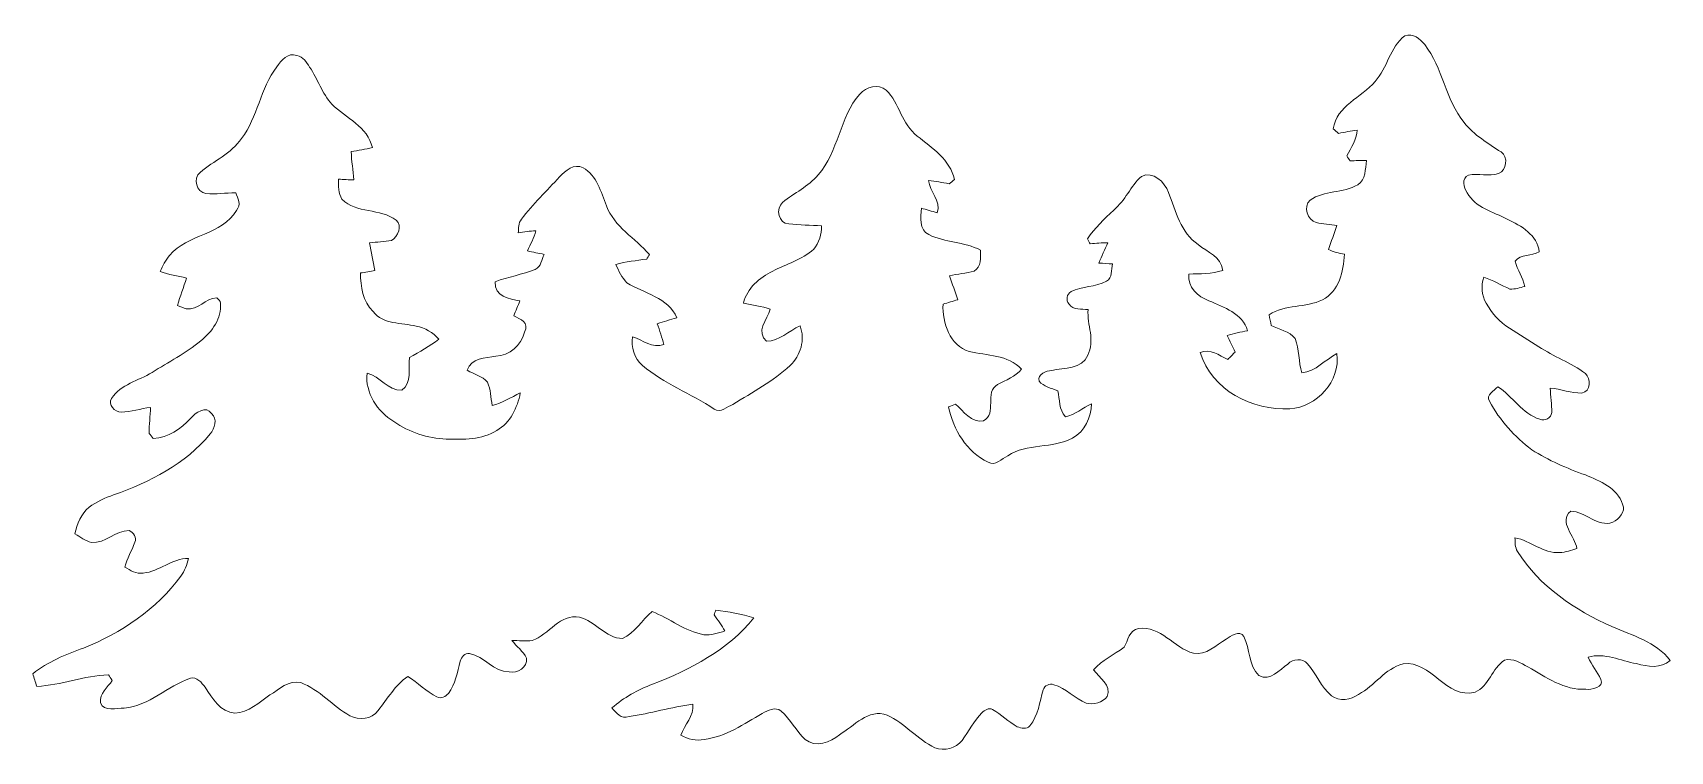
# Model space of a CAD drawing. Header units: centimetres. Extents: x -16.5 to 16.5, y -7.2 to 7.2.
import ezdxf

# ---------------------------------------------------------------- set-up
doc = ezdxf.new("R2010")
doc.units = ezdxf.units.CM
doc.header["$MEASUREMENT"] = 0
doc.layers.add('Layer 1', color=7, linetype='Continuous')

msp = doc.modelspace()

# ---------------------------------------------------------------- linework, layer by layer
at = {"layer": 'Layer 1', "color": 253, "lineweight": 9}
msp.add_open_spline([(11.16542, 7.19001), (11.33476, 7.24998), (11.46599, 7.12263), (11.56724, 7.0115), (11.56724, 7.0115), (11.93765, 6.54301), (11.97928, 5.90237), (12.3624, 5.44164), (12.3624, 5.44164), (12.5589, 5.18588), (12.84535, 5.02147), (13.10817, 4.84439), (13.10817, 4.84439), (13.2574, 4.74244), (13.22071, 4.47962), (13.05949, 4.40941), (13.05949, 4.40941), (12.86158, 4.34802), (12.64638, 4.4207), (12.44918, 4.3773), (12.44918, 4.3773), (12.30348, 4.31133), (12.3557, 4.12684), (12.42484, 4.02242), (12.42484, 4.02242), (12.58923, 3.71656), (12.95048, 3.64001), (13.23305, 3.48831), (13.23305, 3.48831), (13.51281, 3.35567), (13.84301, 3.17046), (13.87828, 2.82685), (13.87828, 2.82685), (13.7213, 2.74959), (13.50716, 2.78558), (13.38933, 2.63917), (13.38933, 2.63917), (13.44049, 2.4649), (13.54703, 2.3125), (13.58583, 2.13259), (13.58583, 2.13259), (13.48952, 2.1026), (13.38933, 2.07649), (13.28773, 2.07614), (13.28773, 2.07614), (13.11064, 2.15657), (12.94342, 2.25641), (12.75963, 2.32062), (12.75963, 2.32062), (12.70248, 2.1467), (12.70777, 1.95514), (12.80937, 1.79674), (12.80937, 1.79674), (13.02068, 1.35753), (13.49023, 1.1755), (13.86805, 0.91515), (13.86805, 0.91515), (14.16933, 0.71301), (14.5214, 0.598), (14.80856, 0.37364), (14.80856, 0.37364), (14.93062, 0.26886), (14.91968, 0.01521), (14.74047, -0.01971), (14.74047, -0.01971), (14.52352, -0.02606), (14.31502, 0.06354), (14.09948, 0.07942), (14.09948, 0.07942), (14.10759, -0.08533), (14.1344, -0.24866), (14.13193, -0.41412), (14.13193, -0.41412), (14.12029, -0.52348), (13.98906, -0.58733), (13.89169, -0.54711), (13.89169, -0.54711), (13.53186, -0.43669), (13.34665, -0.08427), (13.04114, 0.1087), (13.04114, 0.1087), (12.96635, 0.03074), (12.79632, -0.05781), (12.87252, -0.18516), (12.87252, -0.18516), (13.08101, -0.56899), (13.38298, -0.89954), (13.72906, -1.16377), (13.72906, -1.16377), (14.06596, -1.37792), (14.43391, -1.53843), (14.80997, -1.67143), (14.80997, -1.67143), (15.10454, -1.79031), (15.45379, -1.93354), (15.56139, -2.26408), (15.56139, -2.26408), (15.62842, -2.41226), (15.48872, -2.5629), (15.36418, -2.62604), (15.36418, -2.62604), (15.04951, -2.73646), (14.8135, -2.40309), (14.51399, -2.40344), (14.51399, -2.40344), (14.25188, -2.61652), (14.60783, -2.91038), (14.63746, -3.15556), (14.63746, -3.15556), (14.52634, -3.19613), (14.41063, -3.22965), (14.29245, -3.23811), (14.29245, -3.23811), (13.9559, -3.26351), (13.70754, -2.99293), (13.38828, -2.94213), (13.38828, -2.94213), (13.39357, -3.03421), (13.3851, -3.13545), (13.44049, -3.21589), (13.44049, -3.21589), (13.88075, -3.91933), (14.59654, -4.40193), (15.34584, -4.72966), (15.34584, -4.72966), (15.75894, -4.9131), (16.23202, -5.03798), (16.522, -5.41228), (16.522, -5.41228), (16.33573, -5.58091), (16.06163, -5.54457), (15.84079, -5.47684), (15.84079, -5.47684), (15.51941, -5.42569), (15.19168, -5.24683), (14.86359, -5.34949), (14.86359, -5.34949), (14.93591, -5.50683), (15.04422, -5.64265), (15.12359, -5.79646), (15.12359, -5.79646), (15.20014, -5.95521), (14.9211, -6.01518), (14.82161, -5.99613), (14.82161, -5.99613), (14.38135, -6.01765), (14.0134, -5.75165), (13.65074, -5.54493), (13.65074, -5.54493), (13.50893, -5.4712), (13.34524, -5.3569), (13.17661, -5.41087), (13.17661, -5.41087), (12.92684, -5.57033), (12.86299, -5.93228), (12.585, -6.0554), (12.585, -6.0554), (11.99057, -6.20356), (11.70764, -5.41052), (11.12944, -5.48178), (11.12944, -5.48178), (10.76502, -5.57879), (10.55477, -5.92628), (10.23338, -6.09808), (10.23338, -6.09808), (10.07499, -6.20921), (9.84603, -6.25013), (9.68305, -6.12525), (9.68305, -6.12525), (9.47174, -5.95168), (9.37613, -5.68286), (9.20079, -5.47931), (9.20079, -5.47931), (9.09991, -5.36395), (8.90765, -5.37842), (8.8064, -5.48778), (8.8064, -5.48778), (8.63283, -5.60067), (8.44938, -5.8395), (8.2222, -5.7199), (8.2222, -5.7199), (8.00311, -5.51247), (8.05216, -5.18157), (7.91422, -4.9325), (7.91422, -4.9325), (7.83979, -4.78645), (7.64717, -4.92898), (7.56109, -4.98366), (7.56109, -4.98366), (7.35401, -5.0976), (7.16457, -5.32479), (6.90069, -5.26835), (6.90069, -5.26835), (6.50417, -5.15864), (6.23571, -4.71343), (5.79438, -4.76635), (5.79438, -4.76635), (5.60635, -4.80938), (5.57848, -5.00623), (5.50263, -5.14946), (5.50263, -5.14946), (5.29732, -5.29939), (5.05461, -5.4077), (4.88563, -5.60631), (4.88563, -5.60631), (5.00204, -5.76824), (5.24793, -5.90547), (5.1622, -6.14253), (5.1622, -6.14253), (5.07225, -6.26142), (4.88103, -6.30975), (4.73569, -6.27659), (4.73569, -6.27659), (4.50569, -6.17675), (4.32894, -5.9739), (4.08481, -5.90441), (4.08481, -5.90441), (3.99803, -5.8723), (3.88903, -5.91499), (3.86892, -6.01024), (3.86892, -6.01024), (3.79554, -6.25577), (3.77014, -6.52812), (3.59799, -6.73238), (3.59799, -6.73238), (3.54225, -6.81352), (3.42372, -6.7793), (3.34469, -6.75037), (3.34469, -6.75037), (3.16654, -6.65265), (3.02367, -6.50201), (2.84728, -6.40288), (2.84728, -6.40288), (2.76896, -6.35984), (2.68712, -6.41982), (2.62926, -6.46956), (2.62926, -6.46956), (2.47333, -6.63748), (2.36715, -6.84385), (2.23168, -7.0273), (2.23168, -7.0273), (2.10397, -7.18675), (1.87537, -7.24602), (1.68487, -7.17688), (1.68487, -7.17688), (1.33174, -7.00543), (1.07669, -6.68405), (0.72144, -6.51718), (0.72144, -6.51718), (0.3362, -6.37925), (0.05363, -6.74084), (-0.24412, -6.91159), (-0.24412, -6.91159), (-0.42403, -7.06893), (-0.72954, -7.18076), (-0.93415, -7.00719), (-0.93415, -7.00719), (-1.11513, -6.83292), (-1.23295, -6.60326), (-1.41922, -6.43428), (-1.41922, -6.43428), (-1.53705, -6.33974), (-1.68839, -6.42475), (-1.80233, -6.4819), (-1.80233, -6.4819), (-2.17063, -6.6971), (-2.53505, -6.9571), (-2.97251, -7.00578), (-2.97251, -7.00578), (-3.13831, -7.05235), (-3.29918, -6.99555), (-3.44417, -6.92217), (-3.44417, -6.92217), (-3.36938, -6.71297), (-3.17536, -6.53588), (-3.20323, -6.29917), (-3.20323, -6.29917), (-3.63714, -6.35526), (-4.05659, -6.48508), (-4.48945, -6.54399), (-4.48945, -6.54399), (-4.64819, -6.61102), (-4.74663, -6.47062), (-4.83412, -6.3729), (-4.83412, -6.3729), (-4.59352, -6.1644), (-4.31377, -6.00389), (-4.01532, -5.89312), (-4.01532, -5.89312), (-3.25191, -5.60137), (-2.49307, -5.20167), (-1.97237, -4.55608), (-1.97237, -4.55608), (-2.2232, -4.48165), (-2.47826, -4.42239), (-2.73968, -4.40157), (-2.73968, -4.40157), (-2.74708, -4.4238), (-2.76225, -4.4686), (-2.76966, -4.49083), (-2.76966, -4.49083), (-2.69487, -4.59807), (-2.62396, -4.70708), (-2.5534, -4.81785), (-2.5534, -4.81785), (-2.69064, -4.86229), (-2.83634, -4.9131), (-2.98203, -4.89405), (-2.98203, -4.89405), (-3.36339, -4.82632), (-3.66713, -4.56455), (-4.02238, -4.42697), (-4.02238, -4.42697), (-4.23051, -4.59948), (-4.36844, -4.86194), (-4.62174, -4.97307), (-4.62174, -4.97307), (-4.965, -4.9639), (-5.16855, -4.621), (-5.48676, -4.54057), (-5.48676, -4.54057), (-5.88222, -4.46084), (-6.10588, -4.89793), (-6.44067, -5.01259), (-6.44067, -5.01259), (-6.57825, -5.03093), (-6.71654, -5.0147), (-6.85448, -5.00941), (-6.85448, -5.00941), (-6.75958, -5.13077), (-6.62446, -5.22531), (-6.56026, -5.36783), (-6.56026, -5.36783), (-6.53486, -5.5481), (-6.74088, -5.6878), (-6.9088, -5.64476), (-6.9088, -5.64476), (-7.22278, -5.6497), (-7.41186, -5.33044), (-7.70679, -5.27611), (-7.70679, -5.27611), (-7.80063, -5.25847), (-7.87683, -5.3442), (-7.89446, -5.42957), (-7.89446, -5.42957), (-7.9502, -5.65252), (-7.99148, -5.88994), (-8.13365, -6.07868), (-8.13365, -6.07868), (-8.18868, -6.14218), (-8.28357, -6.19686), (-8.36613, -6.15029), (-8.36613, -6.15029), (-8.5785, -6.03882), (-8.75313, -5.86807), (-8.95314, -5.73684), (-8.95314, -5.73684), (-9.21068, -5.91287), (-9.36096, -6.18769), (-9.55358, -6.4244), (-9.55358, -6.4244), (-9.67881, -6.60608), (-9.93811, -6.62337), (-10.1219, -6.52988), (-10.1219, -6.52988), (-10.47292, -6.33621), (-10.73221, -6.00248), (-11.11462, -5.86102), (-11.11462, -5.86102), (-11.35768, -5.80069), (-11.54748, -5.99648), (-11.73445, -6.11114), (-11.73445, -6.11114), (-11.9507, -6.26142), (-12.16731, -6.46215), (-12.44424, -6.47873), (-12.44424, -6.47873), (-12.73599, -6.45862), (-12.8965, -6.17075), (-13.04255, -5.95556), (-13.04255, -5.95556), (-13.11169, -5.86419), (-13.21118, -5.73649), (-13.34135, -5.77282), (-13.34135, -5.77282), (-13.80455, -5.9358), (-14.16862, -6.32668), (-14.67521, -6.37819), (-14.67521, -6.37819), (-14.82161, -6.37078), (-15.08972, -6.4618), (-15.15393, -6.26812), (-15.15393, -6.26812), (-15.1825, -6.07621), (-15.00788, -5.96015), (-14.91792, -5.81657), (-14.91792, -5.81657), (-14.94402, -5.77882), (-14.96978, -5.74107), (-14.99553, -5.70368), (-14.99553, -5.70368), (-15.48695, -5.71814), (-15.94909, -5.91499), (-16.43945, -5.93757), (-16.43945, -5.93757), (-16.46837, -5.85255), (-16.49623, -5.76753), (-16.522, -5.6818), (-16.522, -5.6818), (-16.2193, -5.44015), (-15.85878, -5.29481), (-15.49824, -5.16463), (-15.49824, -5.16463), (-14.73377, -4.86018), (-14.02645, -4.37829), (-13.5315, -3.71366), (-13.5315, -3.71366), (-13.45389, -3.60888), (-13.41438, -3.48329), (-13.37663, -3.36017), (-13.37663, -3.36017), (-13.71318, -3.34289), (-13.96648, -3.6244), (-14.29597, -3.65086), (-14.29597, -3.65086), (-14.43602, -3.67732), (-14.54997, -3.59371), (-14.66321, -3.53127), (-14.66321, -3.53127), (-14.61594, -3.35629), (-14.52281, -3.20037), (-14.46178, -3.03103), (-14.46178, -3.03103), (-14.42121, -2.9379), (-14.49035, -2.83312), (-14.57431, -2.7922), (-14.57431, -2.7922), (-14.85618, -2.78903), (-15.05197, -3.06278), (-15.33878, -3.03174), (-15.33878, -3.03174), (-15.46119, -3.00422), (-15.55962, -2.91708), (-15.66969, -2.86276), (-15.66969, -2.86276), (-15.63511, -2.6585), (-15.54092, -2.45883), (-15.38535, -2.32054), (-15.38535, -2.32054), (-15.23436, -2.21223), (-15.06432, -2.13461), (-14.89005, -2.07218), (-14.89005, -2.07218), (-14.16191, -1.81676), (-13.44084, -1.45024), (-12.94342, -0.8438), (-12.94342, -0.8438), (-12.84641, -0.73092), (-12.78961, -0.54747), (-12.91238, -0.43034), (-12.91238, -0.43034), (-13.02421, -0.2663), (-13.24152, -0.41588), (-13.33394, -0.52524), (-13.33394, -0.52524), (-13.53256, -0.74608), (-13.78515, -0.92212), (-14.09383, -0.93305), (-14.09383, -0.93305), (-14.12099, -0.89954), (-14.14816, -0.86673), (-14.17567, -0.83392), (-14.17567, -0.83392), (-14.17073, -0.65859), (-14.15627, -0.48326), (-14.14322, -0.30864), (-14.14322, -0.30864), (-14.34289, -0.33298), (-14.53727, -0.39824), (-14.73871, -0.40671), (-14.73871, -0.40671), (-14.86535, -0.40036), (-15.01034, -0.25713), (-14.93097, -0.12907), (-14.93097, -0.12907), (-14.74506, 0.15774), (-14.3884, 0.22688), (-14.11499, 0.39798), (-14.11499, 0.39798), (-13.77986, 0.59906), (-13.4359, 0.79062), (-13.13004, 1.0358), (-13.13004, 1.0358), (-12.90144, 1.21748), (-12.70847, 1.48947), (-12.73211, 1.79498), (-12.73211, 1.79498), (-12.73669, 1.8419), (-12.77867, 1.87224), (-12.80972, 1.90187), (-12.80972, 1.90187), (-13.03761, 1.90081), (-13.18578, 1.64328), (-13.4239, 1.68244), (-13.4239, 1.68244), (-13.48493, 1.69726), (-13.54173, 1.72407), (-13.59959, 1.747), (-13.59959, 1.747), (-13.54949, 1.93433), (-13.47611, 2.11424), (-13.42143, 2.30016), (-13.42143, 2.30016), (-13.59853, 2.3439), (-13.7795, 2.37247), (-13.95307, 2.43067), (-13.95307, 2.43067), (-13.90121, 2.54675), (-13.84406, 2.66175), (-13.75975, 2.75771), (-13.75975, 2.75771), (-13.40238, 3.19268), (-12.69965, 3.16129), (-12.40861, 3.66611), (-12.40861, 3.66611), (-12.31512, 3.78006), (-12.37509, 3.90882), (-12.42695, 4.02171), (-12.42695, 4.02171), (-12.62627, 4.01818), (-12.82736, 3.98679), (-13.02632, 4.00795), (-13.02632, 4.00795), (-13.21964, 4.02736), (-13.29479, 4.31487), (-13.14027, 4.43093), (-13.14027, 4.43093), (-12.87322, 4.67047), (-12.51233, 4.80734), (-12.31124, 5.11744), (-12.31124, 5.11744), (-11.97646, 5.54959), (-11.93201, 6.12744), (-11.59934, 6.56065), (-11.59934, 6.56065), (-11.5062, 6.68906), (-11.37885, 6.85593), (-11.19153, 6.79278), (-11.19153, 6.79278), (-11.07017, 6.76844), (-10.99503, 6.65661), (-10.93611, 6.55783), (-10.93611, 6.55783), (-10.77066, 6.31653), (-10.68388, 6.0269), (-10.48668, 5.80677), (-10.48668, 5.80677), (-10.19881, 5.53654), (-9.76524, 5.35204), (-9.66788, 4.93258), (-9.66788, 4.93258), (-9.80969, 4.90013), (-9.95363, 4.87684), (-10.09721, 4.85286), (-10.09721, 4.85286), (-10.08698, 4.66235), (-10.05911, 4.47396), (-10.04394, 4.28312), (-10.04394, 4.28312), (-10.1466, 4.28382), (-10.24926, 4.28947), (-10.35156, 4.29582), (-10.35156, 4.29582), (-10.35333, 4.15894), (-10.35578, 4.01183), (-10.28348, 3.89013), (-10.28348, 3.89013), (-9.99138, 3.59732), (-9.50772, 3.71479), (-9.19092, 3.46856), (-9.19092, 3.46856), (-9.0484, 3.34755), (-9.15882, 3.14788), (-9.28052, 3.05616), (-9.28052, 3.05616), (-9.42905, 3.03781), (-9.57757, 3.02688), (-9.72609, 3.01241), (-9.72609, 3.01241), (-9.6961, 2.82438), (-9.65165, 2.63917), (-9.61708, 2.45185), (-9.61708, 2.45185), (-9.71303, 2.42998), (-9.81075, 2.41622), (-9.90883, 2.40493), (-9.90883, 2.40493), (-9.90565, 2.12941), (-9.86473, 1.8292), (-9.65377, 1.62882), (-9.65377, 1.62882), (-9.44774, 1.35542), (-9.07979, 1.40516), (-8.78346, 1.33037), (-8.78346, 1.33037), (-8.60461, 1.30179), (-8.45009, 1.19526), (-8.32521, 1.06826), (-8.32521, 1.06826), (-8.51394, 0.93032), (-8.71503, 0.81038), (-8.92069, 0.6996), (-8.92069, 0.6996), (-8.95033, 0.47735), (-8.86354, 0.19301), (-9.07204, 0.0392), (-9.07204, 0.0392), (-9.3599, 0.02156), (-9.51194, 0.32143), (-9.77653, 0.38281), (-9.77653, 0.38281), (-9.81851, -0.01407), (-9.56627, -0.39683), (-9.23396, -0.59544), (-9.23396, -0.59544), (-8.92457, -0.8103), (-8.55451, -0.93305), (-8.17845, -0.94822), (-8.17845, -0.94822), (-7.83696, -0.95845), (-7.45631, -0.9708), (-7.15963, -0.77149), (-7.15963, -0.77149), (-6.88305, -0.6219), (-6.74159, -0.31252), (-6.68303, -0.01654), (-6.68303, -0.01654), (-6.87141, -0.10403), (-7.04603, -0.2215), (-7.25135, -0.26877), (-7.25135, -0.26877), (-7.28063, -0.11284), (-7.27534, 0.05402), (-7.34766, 0.19795), (-7.34766, 0.19795), (-7.44785, 0.32672), (-7.61965, 0.36129), (-7.75582, 0.43925), (-7.75582, 0.43925), (-7.67786, 0.68937), (-7.38576, 0.68655), (-7.1748, 0.72324), (-7.1748, 0.72324), (-6.9021, 0.73523), (-6.66609, 0.94619), (-6.59836, 1.20584), (-6.59836, 1.20584), (-6.49076, 1.40728), (-6.68902, 1.46725), (-6.81249, 1.54098), (-6.81249, 1.54098), (-6.77581, 1.64152), (-6.73312, 1.73994), (-6.69184, 1.83872), (-6.69184, 1.83872), (-6.90633, 1.8867), (-7.20443, 1.92374), (-7.18926, 2.22501), (-7.18926, 2.22501), (-6.92715, 2.33085), (-6.64316, 2.36683), (-6.38175, 2.47407), (-6.38175, 2.47407), (-6.26181, 2.53228), (-6.25369, 2.67692), (-6.20254, 2.77923), (-6.20254, 2.77923), (-6.31437, 2.80251), (-6.42691, 2.82121), (-6.53768, 2.84908), (-6.53768, 2.84908), (-6.48124, 2.98278), (-6.40468, 3.10872), (-6.37011, 3.25089), (-6.37011, 3.25089), (-6.48935, 3.25618), (-6.60647, 3.2269), (-6.72395, 3.21103), (-6.72395, 3.21103), (-6.7176, 3.30522), (-6.7243, 3.41035), (-6.66045, 3.48796), (-6.66045, 3.48796), (-6.43079, 3.79629), (-6.1468, 4.05875), (-5.89104, 4.34486), (-5.89104, 4.34486), (-5.77004, 4.46798), (-5.60141, 4.61791), (-5.41549, 4.52795), (-5.41549, 4.52795), (-5.13998, 4.36637), (-5.05249, 4.04076), (-4.9463, 3.76101), (-4.9463, 3.76101), (-4.78896, 3.3345), (-4.36069, 3.10766), (-4.07917, 2.77323), (-4.07917, 2.77323), (-4.09258, 2.75065), (-4.11938, 2.7055), (-4.13279, 2.68327), (-4.13279, 2.68327), (-4.34129, 2.65188), (-4.55153, 2.63212), (-4.75545, 2.57743), (-4.75545, 2.57743), (-4.70147, 2.44267), (-4.63198, 2.31285), (-4.53038, 2.20632), (-4.53038, 2.20632), (-4.18889, 1.9883), (-3.69535, 1.91034), (-3.52602, 1.49653), (-3.52602, 1.49653), (-3.65796, 1.45913), (-3.78989, 1.4235), (-3.91972, 1.38046), (-3.91972, 1.38046), (-3.87209, 1.24041), (-3.82482, 1.10071), (-3.78531, 0.95748), (-3.78531, 0.95748), (-4.01638, 0.8774), (-4.21146, 1.04921), (-4.4189, 1.11729), (-4.4189, 1.11729), (-4.45452, 0.9028), (-4.38468, 0.68549), (-4.21852, 0.53838), (-4.21852, 0.53838), (-3.78743, 0.16514), (-3.23921, -0.02641), (-2.76896, -0.34109), (-2.76896, -0.34109), (-2.64301, -0.43387), (-2.5093, -0.28959), (-2.39253, -0.24866), (-2.39253, -0.24866), (-1.99813, -0.00313), (-1.58008, 0.21771), (-1.2386, 0.53733), (-1.2386, 0.53733), (-1.02834, 0.73982), (-0.92992, 1.05556), (-1.03716, 1.3339), (-1.03716, 1.3339), (-1.2647, 1.23829), (-1.45626, 1.02804), (-1.71414, 1.02698), (-1.71414, 1.02698), (-1.93498, 1.19949), (-1.71026, 1.47501), (-1.63829, 1.67009), (-1.63829, 1.67009), (-1.81433, 1.73359), (-2.0013, 1.75335), (-2.18228, 1.79674), (-2.18228, 1.79674), (-2.10572, 2.09731), (-1.85737, 2.30791), (-1.59032, 2.44127), (-1.59032, 2.44127), (-1.31162, 2.58308), (-0.99871, 2.6681), (-0.7634, 2.884), (-0.7634, 2.884), (-0.64875, 3.011), (-0.60853, 3.18598), (-0.60218, 3.35284), (-0.60218, 3.35284), (-0.82338, 3.36801), (-1.04527, 3.37366), (-1.26541, 3.39165), (-1.26541, 3.39165), (-1.47143, 3.39483), (-1.53846, 3.70774), (-1.38923, 3.82663), (-1.38923, 3.82663), (-1.15922, 4.02171), (-0.86853, 4.14518), (-0.6745, 4.38296), (-0.6745, 4.38296), (-0.25752, 4.85074), (-0.24517, 5.54112), (0.16652, 6.01244), (0.16652, 6.01244), (0.29599, 6.16025), (0.5394, 6.22939), (0.70274, 6.09358), (0.70274, 6.09358), (0.96697, 5.82546), (1.01812, 5.39931), (1.32645, 5.16577), (1.32645, 5.16577), (1.62913, 4.92906), (1.98967, 4.68917), (2.07822, 4.28806), (2.07822, 4.28806), (2.04083, 4.25984), (2.00414, 4.23126), (1.9678, 4.20269), (1.9678, 4.20269), (1.83163, 4.2295), (1.69299, 4.25243), (1.55646, 4.27218), (1.55646, 4.27218), (1.56881, 4.03794), (1.81822, 3.8619), (1.7265, 3.61849), (1.7265, 3.61849), (1.62032, 3.64812), (1.51554, 3.68093), (1.40971, 3.71127), (1.40971, 3.71127), (1.39101, 3.52923), (1.36314, 3.27629), (1.55928, 3.17751), (1.55928, 3.17751), (1.88737, 3.01488), (2.27366, 3.03288), (2.6028, 2.86495), (2.6028, 2.86495), (2.59822, 2.71643), (2.62503, 2.53052), (2.47827, 2.44056), (2.47827, 2.44056), (2.31211, 2.39788), (2.14102, 2.38447), (1.9745, 2.3439), (1.9745, 2.3439), (2.03307, 2.18515), (2.09445, 2.02675), (2.14278, 1.86412), (2.14278, 1.86412), (2.04435, 1.83273), (1.94487, 1.80415), (1.8468, 1.77381), (1.8468, 1.77381), (1.83022, 1.39987), (1.98121, 0.93773), (2.37209, 0.82061), (2.37209, 0.82061), (2.73368, 0.73629), (3.15666, 0.75534), (3.43218, 0.46183), (3.43218, 0.46183), (3.3006, 0.31649), (3.12033, 0.23923), (2.94923, 0.1535), (2.94923, 0.1535), (2.6723, 0.00463), (2.94676, -0.43811), (2.66454, -0.57886), (2.66454, -0.57886), (2.41618, -0.62578), (2.26131, -0.38201), (2.09692, -0.24055), (2.09692, -0.24055), (2.05141, -0.25995), (2.0059, -0.27971), (1.96039, -0.29911), (1.96039, -0.29911), (2.05, -0.75878), (2.32587, -1.20751), (2.75626, -1.4139), (2.75626, -1.4139), (2.90266, -1.50139), (3.03002, -1.33735), (3.1549, -1.28654), (3.1549, -1.28654), (3.54154, -1.02019), (4.05729, -1.14966), (4.46053, -0.9267), (4.46053, -0.9267), (4.71135, -0.79054), (4.8327, -0.51219), (4.84541, -0.23738), (4.84541, -0.23738), (4.66267, -0.31146), (4.51592, -0.46774), (4.31554, -0.49596), (4.31554, -0.49596), (4.18078, -0.35944), (4.2097, -0.14601), (4.16207, 0.02756), (4.16207, 0.02756), (4.03049, 0.07801), (3.8795, 0.1087), (3.78496, 0.22159), (3.78496, 0.22159), (3.75603, 0.36588), (3.92889, 0.42549), (4.04178, 0.4389), (4.04178, 0.4389), (4.28732, 0.49923), (4.65562, 0.45089), (4.76603, 0.74299), (4.76603, 0.74299), (4.92478, 1.0418), (4.74769, 1.35577), (4.7745, 1.66586), (4.7745, 1.66586), (4.64433, 1.68032), (4.47499, 1.64822), (4.38962, 1.77346), (4.38962, 1.77346), (4.32365, 1.85001), (4.33847, 1.97878), (4.42983, 2.02781), (4.42983, 2.02781), (4.65491, 2.13506), (4.92232, 2.11848), (5.14386, 2.23666), (5.14386, 2.23666), (5.27015, 2.30368), (5.24087, 2.46631), (5.26663, 2.58696), (5.26663, 2.58696), (5.17561, 2.5919), (5.08459, 2.59614), (4.99393, 2.60353), (4.99393, 2.60353), (5.04402, 2.74466), (5.11493, 2.87624), (5.17173, 3.01418), (5.17173, 3.01418), (5.05284, 3.01383), (4.93502, 3.00183), (4.81683, 2.99195), (4.81683, 2.99195), (4.80272, 3.01629), (4.7745, 3.06498), (4.76039, 3.08932), (4.76039, 3.08932), (4.91031, 3.30734), (5.09694, 3.49607), (5.29308, 3.67281), (5.29308, 3.67281), (5.52239, 3.86155), (5.63175, 4.15365), (5.84871, 4.35262), (5.84871, 4.35262), (6.09424, 4.46692), (6.31579, 4.23867), (6.39798, 4.02665), (6.39798, 4.02665), (6.54368, 3.64988), (6.64211, 3.21667), (6.99841, 2.97467), (6.99841, 2.97467), (7.1808, 2.81839), (7.46126, 2.73548), (7.49195, 2.45608), (7.49195, 2.45608), (7.27252, 2.37424), (7.03475, 2.39329), (6.80544, 2.38094), (6.80544, 2.38094), (6.77475, 2.1153), (6.98712, 1.92727), (7.21184, 1.84296), (7.21184, 1.84296), (7.51523, 1.71454), (7.88812, 1.58649), (7.99325, 1.23829), (7.99325, 1.23829), (7.85249, 1.21043), (7.71385, 1.18361), (7.57767, 1.14163), (7.57767, 1.14163), (7.6313, 1.03016), (7.68668, 0.91974), (7.74242, 0.80826), (7.74242, 0.80826), (7.69197, 0.75746), (7.64153, 0.70666), (7.59143, 0.65586), (7.59143, 0.65586), (7.42069, 0.74617), (7.23936, 0.88128), (7.03757, 0.79838), (7.03757, 0.79838), (7.26053, 0.04379), (8.09695, -0.38237), (8.84556, -0.33686), (8.84556, -0.33686), (9.39413, -0.30229), (9.87002, 0.21982), (9.79346, 0.77651), (9.79346, 0.77651), (9.5557, 0.64986), (9.37224, 0.42373), (9.09003, 0.38669), (9.09003, 0.38669), (9.01559, 0.61211), (9.04382, 0.86188), (8.95032, 1.07954), (8.95032, 1.07954), (8.83638, 1.23018), (8.62789, 1.25805), (8.47091, 1.34342), (8.47091, 1.34342), (8.45503, 1.41609), (8.43951, 1.48877), (8.42505, 1.56144), (8.42505, 1.56144), (8.75278, 1.76993), (9.16341, 1.69832), (9.50489, 1.86165), (9.50489, 1.86165), (9.84004, 2.03734), (9.92929, 2.43351), (9.94693, 2.78029), (9.94693, 2.78029), (9.8351, 2.80004), (9.72608, 2.83214), (9.62273, 2.87801), (9.62273, 2.87801), (9.67811, 3.03993), (9.74549, 3.19762), (9.79594, 3.36166), (9.79594, 3.36166), (9.65695, 3.38495), (9.51582, 3.38848), (9.37931, 3.42128), (9.37931, 3.42128), (9.19622, 3.46679), (9.10661, 3.74266), (9.25653, 3.87143), (9.25653, 3.87143), (9.537, 4.08027), (9.92188, 4.00442), (10.21433, 4.18328), (10.21433, 4.18328), (10.3812, 4.28771), (10.36497, 4.50219), (10.3939, 4.67364), (10.3939, 4.67364), (10.28348, 4.67506), (10.17341, 4.66941), (10.0637, 4.66271), (10.0637, 4.66271), (10.04006, 4.69834), (10.01678, 4.73432), (9.99419, 4.76995), (9.99419, 4.76995), (10.09051, 4.93011), (10.18964, 5.09345), (10.20622, 5.28571), (10.20622, 5.28571), (10.07851, 5.26984), (9.95257, 5.24338), (9.82593, 5.22009), (9.82593, 5.22009), (9.78994, 5.25079), (9.75395, 5.28148), (9.71798, 5.31147), (9.71798, 5.31147), (9.79418, 5.77572), (10.29018, 5.94611), (10.56464, 6.26749), (10.56464, 6.26749), (10.82076, 6.53984), (10.8578, 6.95859), (11.16542, 7.19001)], degree=3, knots=[0, 0, 0, 0, 0.0037037, 0.0037037, 0.0037037, 0.0037037, 0.00740741, 0.00740741, 0.00740741, 0.00740741, 0.01111111, 0.01111111, 0.01111111, 0.01111111, 0.01481481, 0.01481481, 0.01481481, 0.01481481, 0.01851852, 0.01851852, 0.01851852, 0.01851852, 0.02222222, 0.02222222, 0.02222222, 0.02222222, 0.02592593, 0.02592593, 0.02592593, 0.02592593, 0.02962963, 0.02962963, 0.02962963, 0.02962963, 0.03333333, 0.03333333, 0.03333333, 0.03333333, 0.03703704, 0.03703704, 0.03703704, 0.03703704, 0.04074074, 0.04074074, 0.04074074, 0.04074074, 0.04444444, 0.04444444, 0.04444444, 0.04444444, 0.04814815, 0.04814815, 0.04814815, 0.04814815, 0.05185185, 0.05185185, 0.05185185, 0.05185185, 0.05555556, 0.05555556, 0.05555556, 0.05555556, 0.05925926, 0.05925926, 0.05925926, 0.05925926, 0.06296296, 0.06296296, 0.06296296, 0.06296296, 0.06666667, 0.06666667, 0.06666667, 0.06666667, 0.07037037, 0.07037037, 0.07037037, 0.07037037, 0.07407407, 0.07407407, 0.07407407, 0.07407407, 0.07777778, 0.07777778, 0.07777778, 0.07777778, 0.08148148, 0.08148148, 0.08148148, 0.08148148, 0.08518519, 0.08518519, 0.08518519, 0.08518519, 0.08888889, 0.08888889, 0.08888889, 0.08888889, 0.09259259, 0.09259259, 0.09259259, 0.09259259, 0.0962963, 0.0962963, 0.0962963, 0.0962963, 0.1, 0.1, 0.1, 0.1, 0.1037037, 0.1037037, 0.1037037, 0.1037037, 0.10740741, 0.10740741, 0.10740741, 0.10740741, 0.11111111, 0.11111111, 0.11111111, 0.11111111, 0.11481481, 0.11481481, 0.11481481, 0.11481481, 0.11851852, 0.11851852, 0.11851852, 0.11851852, 0.12222222, 0.12222222, 0.12222222, 0.12222222, 0.12592593, 0.12592593, 0.12592593, 0.12592593, 0.12962963, 0.12962963, 0.12962963, 0.12962963, 0.13333333, 0.13333333, 0.13333333, 0.13333333, 0.13703704, 0.13703704, 0.13703704, 0.13703704, 0.14074074, 0.14074074, 0.14074074, 0.14074074, 0.14444444, 0.14444444, 0.14444444, 0.14444444, 0.14814815, 0.14814815, 0.14814815, 0.14814815, 0.15185185, 0.15185185, 0.15185185, 0.15185185, 0.15555556, 0.15555556, 0.15555556, 0.15555556, 0.15925926, 0.15925926, 0.15925926, 0.15925926, 0.16296296, 0.16296296, 0.16296296, 0.16296296, 0.16666667, 0.16666667, 0.16666667, 0.16666667, 0.17037037, 0.17037037, 0.17037037, 0.17037037, 0.17407407, 0.17407407, 0.17407407, 0.17407407, 0.17777778, 0.17777778, 0.17777778, 0.17777778, 0.18148148, 0.18148148, 0.18148148, 0.18148148, 0.18518519, 0.18518519, 0.18518519, 0.18518519, 0.18888889, 0.18888889, 0.18888889, 0.18888889, 0.19259259, 0.19259259, 0.19259259, 0.19259259, 0.1962963, 0.1962963, 0.1962963, 0.1962963, 0.2, 0.2, 0.2, 0.2, 0.2037037, 0.2037037, 0.2037037, 0.2037037, 0.20740741, 0.20740741, 0.20740741, 0.20740741, 0.21111111, 0.21111111, 0.21111111, 0.21111111, 0.21481481, 0.21481481, 0.21481481, 0.21481481, 0.21851852, 0.21851852, 0.21851852, 0.21851852, 0.22222222, 0.22222222, 0.22222222, 0.22222222, 0.22592593, 0.22592593, 0.22592593, 0.22592593, 0.22962963, 0.22962963, 0.22962963, 0.22962963, 0.23333333, 0.23333333, 0.23333333, 0.23333333, 0.23703704, 0.23703704, 0.23703704, 0.23703704, 0.24074074, 0.24074074, 0.24074074, 0.24074074, 0.24444444, 0.24444444, 0.24444444, 0.24444444, 0.24814815, 0.24814815, 0.24814815, 0.24814815, 0.25185185, 0.25185185, 0.25185185, 0.25185185, 0.25555556, 0.25555556, 0.25555556, 0.25555556, 0.25925926, 0.25925926, 0.25925926, 0.25925926, 0.26296296, 0.26296296, 0.26296296, 0.26296296, 0.26666667, 0.26666667, 0.26666667, 0.26666667, 0.27037037, 0.27037037, 0.27037037, 0.27037037, 0.27407407, 0.27407407, 0.27407407, 0.27407407, 0.27777778, 0.27777778, 0.27777778, 0.27777778, 0.28148148, 0.28148148, 0.28148148, 0.28148148, 0.28518519, 0.28518519, 0.28518519, 0.28518519, 0.28888889, 0.28888889, 0.28888889, 0.28888889, 0.29259259, 0.29259259, 0.29259259, 0.29259259, 0.2962963, 0.2962963, 0.2962963, 0.2962963, 0.3, 0.3, 0.3, 0.3, 0.3037037, 0.3037037, 0.3037037, 0.3037037, 0.30740741, 0.30740741, 0.30740741, 0.30740741, 0.31111111, 0.31111111, 0.31111111, 0.31111111, 0.31481481, 0.31481481, 0.31481481, 0.31481481, 0.31851852, 0.31851852, 0.31851852, 0.31851852, 0.32222222, 0.32222222, 0.32222222, 0.32222222, 0.32592593, 0.32592593, 0.32592593, 0.32592593, 0.32962963, 0.32962963, 0.32962963, 0.32962963, 0.33333333, 0.33333333, 0.33333333, 0.33333333, 0.33703704, 0.33703704, 0.33703704, 0.33703704, 0.34074074, 0.34074074, 0.34074074, 0.34074074, 0.34444444, 0.34444444, 0.34444444, 0.34444444, 0.34814815, 0.34814815, 0.34814815, 0.34814815, 0.35185185, 0.35185185, 0.35185185, 0.35185185, 0.35555556, 0.35555556, 0.35555556, 0.35555556, 0.35925926, 0.35925926, 0.35925926, 0.35925926, 0.36296296, 0.36296296, 0.36296296, 0.36296296, 0.36666667, 0.36666667, 0.36666667, 0.36666667, 0.37037037, 0.37037037, 0.37037037, 0.37037037, 0.37407407, 0.37407407, 0.37407407, 0.37407407, 0.37777778, 0.37777778, 0.37777778, 0.37777778, 0.38148148, 0.38148148, 0.38148148, 0.38148148, 0.38518519, 0.38518519, 0.38518519, 0.38518519, 0.38888889, 0.38888889, 0.38888889, 0.38888889, 0.39259259, 0.39259259, 0.39259259, 0.39259259, 0.3962963, 0.3962963, 0.3962963, 0.3962963, 0.4, 0.4, 0.4, 0.4, 0.4037037, 0.4037037, 0.4037037, 0.4037037, 0.40740741, 0.40740741, 0.40740741, 0.40740741, 0.41111111, 0.41111111, 0.41111111, 0.41111111, 0.41481481, 0.41481481, 0.41481481, 0.41481481, 0.41851852, 0.41851852, 0.41851852, 0.41851852, 0.42222222, 0.42222222, 0.42222222, 0.42222222, 0.42592593, 0.42592593, 0.42592593, 0.42592593, 0.42962963, 0.42962963, 0.42962963, 0.42962963, 0.43333333, 0.43333333, 0.43333333, 0.43333333, 0.43703704, 0.43703704, 0.43703704, 0.43703704, 0.44074074, 0.44074074, 0.44074074, 0.44074074, 0.44444444, 0.44444444, 0.44444444, 0.44444444, 0.44814815, 0.44814815, 0.44814815, 0.44814815, 0.45185185, 0.45185185, 0.45185185, 0.45185185, 0.45555556, 0.45555556, 0.45555556, 0.45555556, 0.45925926, 0.45925926, 0.45925926, 0.45925926, 0.46296296, 0.46296296, 0.46296296, 0.46296296, 0.46666667, 0.46666667, 0.46666667, 0.46666667, 0.47037037, 0.47037037, 0.47037037, 0.47037037, 0.47407407, 0.47407407, 0.47407407, 0.47407407, 0.47777778, 0.47777778, 0.47777778, 0.47777778, 0.48148148, 0.48148148, 0.48148148, 0.48148148, 0.48518519, 0.48518519, 0.48518519, 0.48518519, 0.48888889, 0.48888889, 0.48888889, 0.48888889, 0.49259259, 0.49259259, 0.49259259, 0.49259259, 0.4962963, 0.4962963, 0.4962963, 0.4962963, 0.5, 0.5, 0.5, 0.5, 0.5037037, 0.5037037, 0.5037037, 0.5037037, 0.50740741, 0.50740741, 0.50740741, 0.50740741, 0.51111111, 0.51111111, 0.51111111, 0.51111111, 0.51481481, 0.51481481, 0.51481481, 0.51481481, 0.51851852, 0.51851852, 0.51851852, 0.51851852, 0.52222222, 0.52222222, 0.52222222, 0.52222222, 0.52592593, 0.52592593, 0.52592593, 0.52592593, 0.52962963, 0.52962963, 0.52962963, 0.52962963, 0.53333333, 0.53333333, 0.53333333, 0.53333333, 0.53703704, 0.53703704, 0.53703704, 0.53703704, 0.54074074, 0.54074074, 0.54074074, 0.54074074, 0.54444444, 0.54444444, 0.54444444, 0.54444444, 0.54814815, 0.54814815, 0.54814815, 0.54814815, 0.55185185, 0.55185185, 0.55185185, 0.55185185, 0.55555556, 0.55555556, 0.55555556, 0.55555556, 0.55925926, 0.55925926, 0.55925926, 0.55925926, 0.56296296, 0.56296296, 0.56296296, 0.56296296, 0.56666667, 0.56666667, 0.56666667, 0.56666667, 0.57037037, 0.57037037, 0.57037037, 0.57037037, 0.57407407, 0.57407407, 0.57407407, 0.57407407, 0.57777778, 0.57777778, 0.57777778, 0.57777778, 0.58148148, 0.58148148, 0.58148148, 0.58148148, 0.58518519, 0.58518519, 0.58518519, 0.58518519, 0.58888889, 0.58888889, 0.58888889, 0.58888889, 0.59259259, 0.59259259, 0.59259259, 0.59259259, 0.5962963, 0.5962963, 0.5962963, 0.5962963, 0.6, 0.6, 0.6, 0.6, 0.6037037, 0.6037037, 0.6037037, 0.6037037, 0.60740741, 0.60740741, 0.60740741, 0.60740741, 0.61111111, 0.61111111, 0.61111111, 0.61111111, 0.61481481, 0.61481481, 0.61481481, 0.61481481, 0.61851852, 0.61851852, 0.61851852, 0.61851852, 0.62222222, 0.62222222, 0.62222222, 0.62222222, 0.62592593, 0.62592593, 0.62592593, 0.62592593, 0.62962963, 0.62962963, 0.62962963, 0.62962963, 0.63333333, 0.63333333, 0.63333333, 0.63333333, 0.63703704, 0.63703704, 0.63703704, 0.63703704, 0.64074074, 0.64074074, 0.64074074, 0.64074074, 0.64444444, 0.64444444, 0.64444444, 0.64444444, 0.64814815, 0.64814815, 0.64814815, 0.64814815, 0.65185185, 0.65185185, 0.65185185, 0.65185185, 0.65555556, 0.65555556, 0.65555556, 0.65555556, 0.65925926, 0.65925926, 0.65925926, 0.65925926, 0.66296296, 0.66296296, 0.66296296, 0.66296296, 0.66666667, 0.66666667, 0.66666667, 0.66666667, 0.67037037, 0.67037037, 0.67037037, 0.67037037, 0.67407407, 0.67407407, 0.67407407, 0.67407407, 0.67777778, 0.67777778, 0.67777778, 0.67777778, 0.68148148, 0.68148148, 0.68148148, 0.68148148, 0.68518519, 0.68518519, 0.68518519, 0.68518519, 0.68888889, 0.68888889, 0.68888889, 0.68888889, 0.69259259, 0.69259259, 0.69259259, 0.69259259, 0.6962963, 0.6962963, 0.6962963, 0.6962963, 0.7, 0.7, 0.7, 0.7, 0.7037037, 0.7037037, 0.7037037, 0.7037037, 0.70740741, 0.70740741, 0.70740741, 0.70740741, 0.71111111, 0.71111111, 0.71111111, 0.71111111, 0.71481481, 0.71481481, 0.71481481, 0.71481481, 0.71851852, 0.71851852, 0.71851852, 0.71851852, 0.72222222, 0.72222222, 0.72222222, 0.72222222, 0.72592593, 0.72592593, 0.72592593, 0.72592593, 0.72962963, 0.72962963, 0.72962963, 0.72962963, 0.73333333, 0.73333333, 0.73333333, 0.73333333, 0.73703704, 0.73703704, 0.73703704, 0.73703704, 0.74074074, 0.74074074, 0.74074074, 0.74074074, 0.74444444, 0.74444444, 0.74444444, 0.74444444, 0.74814815, 0.74814815, 0.74814815, 0.74814815, 0.75185185, 0.75185185, 0.75185185, 0.75185185, 0.75555556, 0.75555556, 0.75555556, 0.75555556, 0.75925926, 0.75925926, 0.75925926, 0.75925926, 0.76296296, 0.76296296, 0.76296296, 0.76296296, 0.76666667, 0.76666667, 0.76666667, 0.76666667, 0.77037037, 0.77037037, 0.77037037, 0.77037037, 0.77407407, 0.77407407, 0.77407407, 0.77407407, 0.77777778, 0.77777778, 0.77777778, 0.77777778, 0.78148148, 0.78148148, 0.78148148, 0.78148148, 0.78518519, 0.78518519, 0.78518519, 0.78518519, 0.78888889, 0.78888889, 0.78888889, 0.78888889, 0.79259259, 0.79259259, 0.79259259, 0.79259259, 0.7962963, 0.7962963, 0.7962963, 0.7962963, 0.8, 0.8, 0.8, 0.8, 0.8037037, 0.8037037, 0.8037037, 0.8037037, 0.80740741, 0.80740741, 0.80740741, 0.80740741, 0.81111111, 0.81111111, 0.81111111, 0.81111111, 0.81481481, 0.81481481, 0.81481481, 0.81481481, 0.81851852, 0.81851852, 0.81851852, 0.81851852, 0.82222222, 0.82222222, 0.82222222, 0.82222222, 0.82592593, 0.82592593, 0.82592593, 0.82592593, 0.82962963, 0.82962963, 0.82962963, 0.82962963, 0.83333333, 0.83333333, 0.83333333, 0.83333333, 0.83703704, 0.83703704, 0.83703704, 0.83703704, 0.84074074, 0.84074074, 0.84074074, 0.84074074, 0.84444444, 0.84444444, 0.84444444, 0.84444444, 0.84814815, 0.84814815, 0.84814815, 0.84814815, 0.85185185, 0.85185185, 0.85185185, 0.85185185, 0.85555556, 0.85555556, 0.85555556, 0.85555556, 0.85925926, 0.85925926, 0.85925926, 0.85925926, 0.86296296, 0.86296296, 0.86296296, 0.86296296, 0.86666667, 0.86666667, 0.86666667, 0.86666667, 0.87037037, 0.87037037, 0.87037037, 0.87037037, 0.87407407, 0.87407407, 0.87407407, 0.87407407, 0.87777778, 0.87777778, 0.87777778, 0.87777778, 0.88148148, 0.88148148, 0.88148148, 0.88148148, 0.88518519, 0.88518519, 0.88518519, 0.88518519, 0.88888889, 0.88888889, 0.88888889, 0.88888889, 0.89259259, 0.89259259, 0.89259259, 0.89259259, 0.8962963, 0.8962963, 0.8962963, 0.8962963, 0.9, 0.9, 0.9, 0.9, 0.9037037, 0.9037037, 0.9037037, 0.9037037, 0.90740741, 0.90740741, 0.90740741, 0.90740741, 0.91111111, 0.91111111, 0.91111111, 0.91111111, 0.91481481, 0.91481481, 0.91481481, 0.91481481, 0.91851852, 0.91851852, 0.91851852, 0.91851852, 0.92222222, 0.92222222, 0.92222222, 0.92222222, 0.92592593, 0.92592593, 0.92592593, 0.92592593, 0.92962963, 0.92962963, 0.92962963, 0.92962963, 0.93333333, 0.93333333, 0.93333333, 0.93333333, 0.93703704, 0.93703704, 0.93703704, 0.93703704, 0.94074074, 0.94074074, 0.94074074, 0.94074074, 0.94444444, 0.94444444, 0.94444444, 0.94444444, 0.94814815, 0.94814815, 0.94814815, 0.94814815, 0.95185185, 0.95185185, 0.95185185, 0.95185185, 0.95555556, 0.95555556, 0.95555556, 0.95555556, 0.95925926, 0.95925926, 0.95925926, 0.95925926, 0.96296296, 0.96296296, 0.96296296, 0.96296296, 0.96666667, 0.96666667, 0.96666667, 0.96666667, 0.97037037, 0.97037037, 0.97037037, 0.97037037, 0.97407407, 0.97407407, 0.97407407, 0.97407407, 0.97777778, 0.97777778, 0.97777778, 0.97777778, 0.98148148, 0.98148148, 0.98148148, 0.98148148, 0.98518519, 0.98518519, 0.98518519, 0.98518519, 0.98888889, 0.98888889, 0.98888889, 0.98888889, 0.99259259, 0.99259259, 0.99259259, 0.99259259, 1, 1, 1, 1], dxfattribs=at)

doc.saveas('drawing.dxf')
